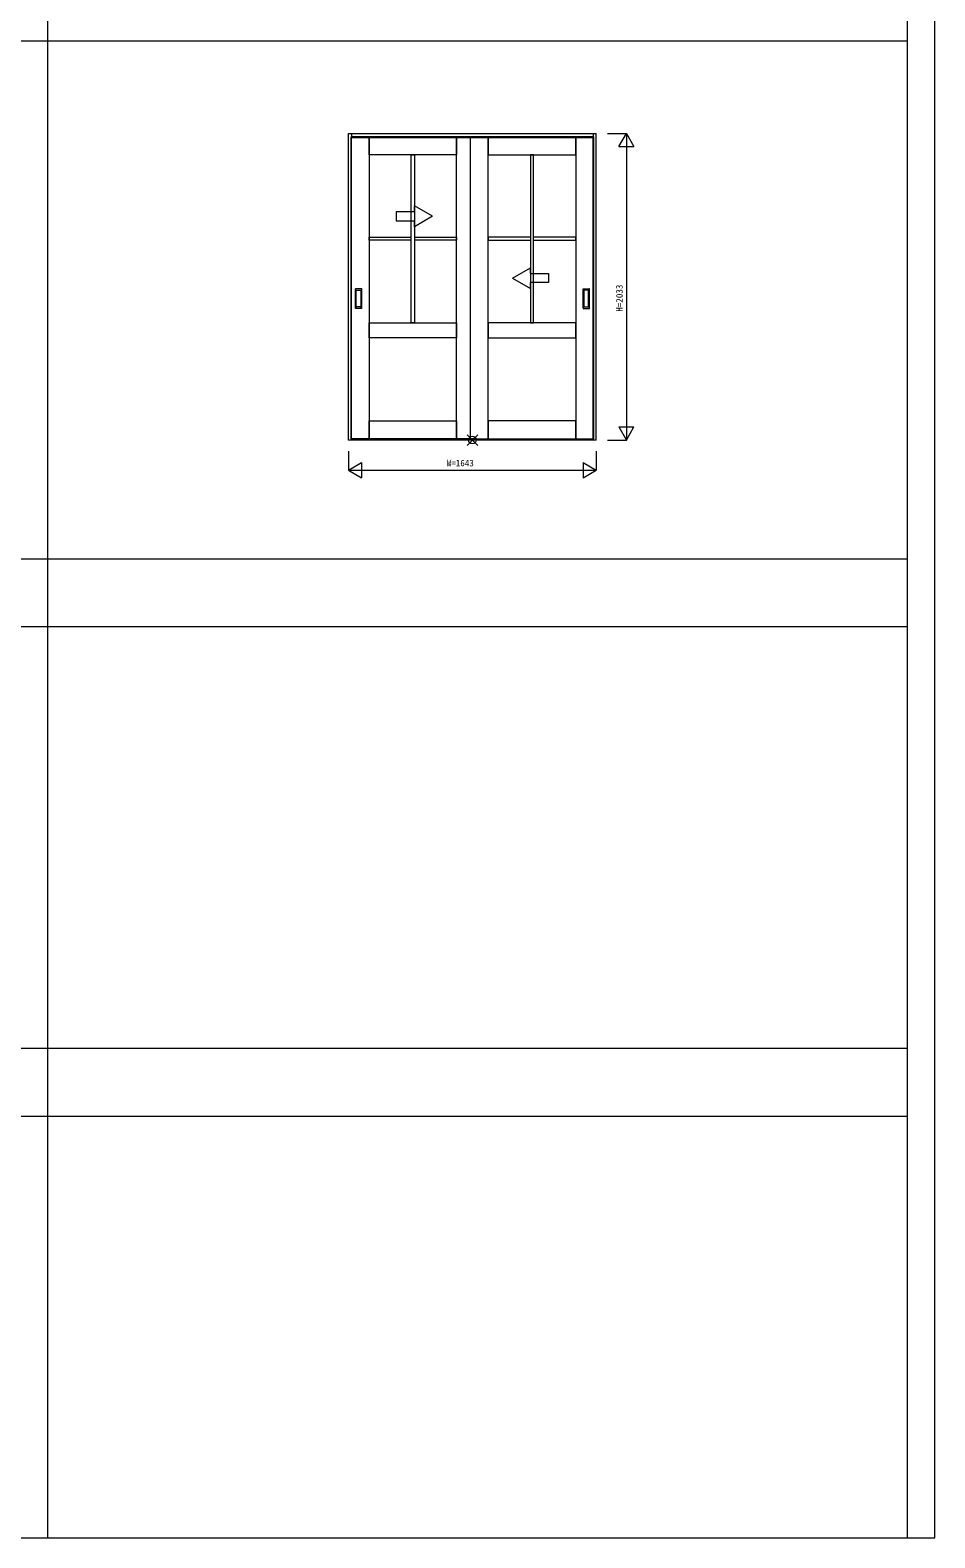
# Model space of a CAD drawing. Units: millimetres, scale not verified. Extents: x -14341 to 14341, y -10000 to 10000.
# Drawn here: x 8342 to 14341, y -10000 to 1 of the extents above; entities that cross this region are included whole.
import ezdxf
from ezdxf.enums import TextEntityAlignment as Align

# ---------------------------------------------------------------- set-up
doc = ezdxf.new("R2010")
doc.units = ezdxf.units.MM
doc.header["$LTSCALE"] = 50
for name, color, linetype, lineweight in [('0-1_YKK_F1', 7, 'Continuous', 18), ('0-2_YKK_IN', 1, 'Continuous', 18), ('0-3_YKK_A1', 4, 'Continuous', 18), ('0-4_YKK_N1', 2, 'Continuous', 18)]:
    doc.layers.add(name, color=color, linetype=linetype, lineweight=lineweight)
doc.styles.add('ＭＳ ゴシック', font='')
doc.styles.get('ＭＳ ゴシック').set_extended_font_data('MS Gothic')

msp = doc.modelspace()

# ---------------------------------------------------------------- linework, layer by layer
at = {"layer": '0-1_YKK_F1'}
for p, q in [((14159.49, -10000), (14159.49, 10000)), ((14340.51, -10000), (14340.51, 10000)), ((8459.49, -10000), (8459.49, 9500)), ((-14340.51, -70), (14159.49, -70)), ((-14340.51, -3505), (14159.49, -3505)), ((-14340.51, -3955), (14159.49, -3955)), ((-14340.51, -6752.5), (14159.49, -6752.5)), ((-14340.51, -7202.5), (14159.49, -7202.5)), ((-14340.51, -10000), (14340.51, -10000))]:
    msp.add_line(p, q, dxfattribs=at)
at = {"layer": '0-2_YKK_IN'}
for p, q in [((11238.78, -2752.86), (11309.49, -2682.14)), ((11238.78, -2682.14), (11309.49, -2752.86))]:
    msp.add_line(p, q, dxfattribs=at)
msp.add_circle((11274.14, -2717.5), 25, dxfattribs=at)
at = {"layer": '0-3_YKK_A1'}
for p, q in [((10452.64, -684.5), (12095.64, -684.5)), ((10452.64, -2717.5), (10452.64, -684.5)), ((10472.64, -684.5), (10472.64, -714.5)), ((12075.64, -684.5), (12075.64, -714.5)), ((12095.64, -2717.5), (12095.64, -684.5)), ((11289.14, -705.5), (10469.14, -705.5)), ((10472.64, -708.5), (12075.64, -708.5)), ((10472.64, -711.5), (12075.64, -711.5)), ((10472.64, -2713.5), (10472.64, -714.5)), ((11259.14, -705.5), (12079.14, -705.5)), ((12075.64, -2713.5), (12075.64, -714.5)), ((11009.14, -1233.55), (10889.14, -1164.27)), ((10889.14, -1203.55), (10889.14, -1164.27)), ((11009.14, -1233.55), (10889.14, -1302.83)), ((10889.14, -1302.83), (10889.14, -1263.55)), ((11539.13, -1643.45), (11659.13, -1574.17)), ((11659.13, -1613.45), (11659.13, -1574.17)), ((11539.13, -1643.45), (11659.13, -1712.73)), ((11659.13, -1712.73), (11659.13, -1673.45)), ((10498.14, -1843.5), (10498.14, -1715.5)), ((10539.14, -1714.5), (10499.14, -1714.5)), ((10504.14, -1833.5), (10504.14, -1725.5)), ((10505.14, -1724.5), (10533.14, -1724.5)), ((10534.14, -1725.5), (10534.14, -1833.5)), ((10540.14, -1843.5), (10540.14, -1715.5)), ((12008.14, -1843.5), (12008.14, -1715.5)), ((12009.14, -1714.5), (12049.14, -1714.5)), ((12014.14, -1725.5), (12014.14, -1833.5)), ((12043.14, -1724.5), (12015.14, -1724.5)), ((12044.14, -1833.5), (12044.14, -1725.5)), ((12050.14, -1843.5), (12050.14, -1715.5)), ((10539.14, -1844.5), (10499.14, -1844.5)), ((10533.14, -1834.5), (10505.14, -1834.5)), ((12009.14, -1844.5), (12049.14, -1844.5)), ((12015.14, -1834.5), (12043.14, -1834.5)), ((12095.64, -2717.5), (10452.64, -2717.5)), ((10472.64, -2717.5), (10472.64, -2713.5)), ((12075.64, -2713.5), (10472.64, -2713.5)), ((12075.64, -2717.5), (12075.64, -2713.5))]:
    msp.add_line(p, q, dxfattribs=at)
for points in [[(11289.14, -2709.5), (10469.14, -2709.5), (10469.14, -705.5)], [(11259.14, -2709.5), (11169.14, -2709.5), (11169.14, -705.5), (11259.14, -705.5)], [(11259.14, -705.5), (11259.14, -2709.5), (12079.14, -2709.5), (12079.14, -705.5)], [(10889.14, -1203.55), (10769.14, -1203.55), (10769.14, -1263.55), (10889.14, -1263.55)], [(10869.14, -1392.5), (10589.14, -1392.5), (10589.14, -1372.5), (10869.14, -1372.5)], [(10889.14, -1372.5), (11169.14, -1372.5), (11169.14, -1392.5), (10889.14, -1392.5)], [(11659.14, -1372.5), (11379.14, -1372.5), (11379.14, -1392.5), (11659.14, -1392.5)], [(11679.14, -1392.5), (11959.14, -1392.5), (11959.14, -1372.5), (11679.14, -1372.5)], [(11659.13, -1613.45), (11779.13, -1613.45), (11779.13, -1673.45), (11659.13, -1673.45)]]:
    msp.add_lwpolyline(points, dxfattribs=at)
for points in [[(10589.14, -2709.5), (10469.14, -2709.5), (10469.14, -705.5), (10589.14, -705.5)], [(11169.14, -825.5), (10589.14, -825.5), (10589.14, -705.5), (11169.14, -705.5)], [(11259.14, -2709.5), (11379.14, -2709.5), (11379.14, -705.5), (11259.14, -705.5)], [(11379.14, -825.5), (11959.14, -825.5), (11959.14, -705.5), (11379.14, -705.5)], [(11959.14, -2709.5), (12079.14, -2709.5), (12079.14, -705.5), (11959.14, -705.5)], [(10889.14, -825.5), (10889.14, -1939.5), (10869.14, -1939.5), (10869.14, -825.5)], [(11659.14, -825.5), (11659.14, -1939.5), (11679.14, -1939.5), (11679.14, -825.5)], [(11169.14, -2039.5), (10589.14, -2039.5), (10589.14, -1939.5), (11169.14, -1939.5)], [(11379.14, -2039.5), (11959.14, -2039.5), (11959.14, -1939.5), (11379.14, -1939.5)], [(11169.14, -2709.5), (10589.14, -2709.5), (10589.14, -2589.5), (11169.14, -2589.5)], [(11379.14, -2709.5), (11959.14, -2709.5), (11959.14, -2589.5), (11379.14, -2589.5)]]:
    msp.add_lwpolyline(points, close=True, dxfattribs=at)
for centre, start, end in [((10499.14, -1715.5), 90, 180), ((10505.14, -1725.5), 90, 180), ((10533.14, -1725.5), 0, 90), ((10539.14, -1715.5), 0, 90), ((12009.14, -1715.5), 90, 180), ((12015.14, -1725.5), 90, 180), ((12043.14, -1725.5), 360, 90), ((12049.14, -1715.5), 0, 90), ((10499.14, -1843.5), 180, 270), ((10505.14, -1833.5), 180, 270), ((10533.14, -1833.5), 270, 0), ((10539.14, -1843.5), 270, 0), ((12009.14, -1843.5), 180, 270), ((12015.14, -1833.5), 180, 270), ((12043.14, -1833.5), 270, 360), ((12049.14, -1843.5), 270, 0)]:
    msp.add_arc(centre, 1, start, end, dxfattribs=at)
at = {"layer": '0-4_YKK_N1'}
for p, q in [((12170.64, -684.5), (12295.64, -684.5)), ((12295.64, -684.5), (12295.64, -2717.5)), ((12245.64, -771.1), (12345.64, -771.1)), ((12245.64, -2630.9), (12345.64, -2630.9)), ((12095.64, -2792.5), (12095.64, -2917.5)), ((12170.64, -2717.5), (12295.64, -2717.5)), ((10452.64, -2917.5), (10539.24, -2867.5)), ((10539.24, -2867.5), (10539.24, -2967.5)), ((12009.03, -2867.5), (12095.64, -2917.5)), ((10452.64, -2917.5), (10539.24, -2967.5))]:
    msp.add_line(p, q, dxfattribs=at)
for points in [[(12245.64, -771.1), (12295.64, -684.5), (12345.64, -771.1)], [(12245.64, -2630.9), (12295.64, -2717.5), (12345.64, -2630.9)], [(10452.64, -2792.5), (10452.64, -2917.5), (12095.64, -2917.5)], [(12009.03, -2867.5), (12009.03, -2967.5), (12095.64, -2917.5)]]:
    msp.add_lwpolyline(points, dxfattribs=at)

# ---------------------------------------------------------------- texts
at = {"layer": '0-4_YKK_N1', "color": 7, "style": 'ＭＳ ゴシック'}
msp.add_text('H=2033', height=43.99, rotation=90, dxfattribs=at).set_placement((12283.64, -1866), align=Align.BOTTOM_LEFT)
msp.add_text('W=1643', height=43.99, dxfattribs=at).set_placement((11104.14, -2905.5), align=Align.BOTTOM_LEFT)

doc.saveas('drawing.dxf')
